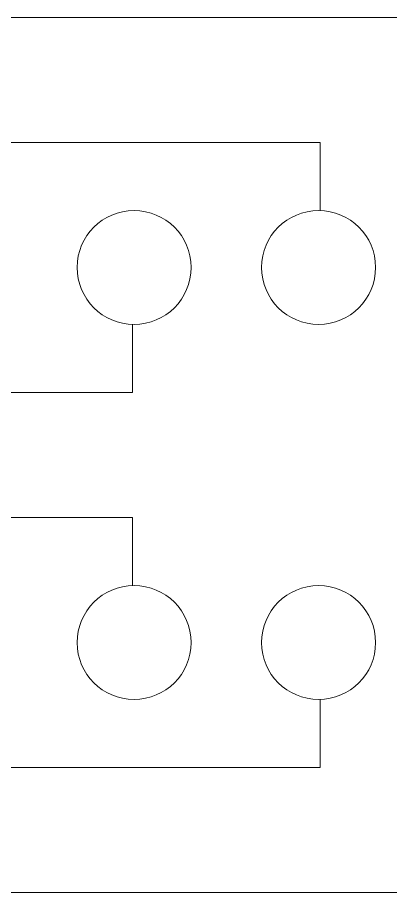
# Model space of a CAD drawing. Header units: millimetres. Extents: x 242 to 1026, y -183 to 372.
# Drawn here: x 530.27 to 543.89, y 177.33 to 209.3 of the extents above; entities that cross this region are included whole.
import ezdxf

# ---------------------------------------------------------------- set-up
doc = ezdxf.new("R2010")
doc.units = ezdxf.units.MM
doc.header["$LTSCALE"] = 30.734
doc.layers.add('layer 1', color=7, linetype='CONTINUOUS')

msp = doc.modelspace()

# ---------------------------------------------------------------- linework, layer by layer
at = {"layer": 'layer 1', "lineweight": 20}
for points, knots in [([(504.271, 209.296), (504.271, 209.296), (548.158, 209.296), (548.158, 209.296), (548.158, 209.296), (548.158, 209.296), (548.158, 202.244), (548.158, 202.244)], [0, 0, 0, 0, 0.333333, 0.333333, 0.333333, 0.333333, 1, 1, 1, 1]), ([(504.271, 204.73), (504.271, 204.73), (541.317, 204.73), (541.317, 204.73), (541.317, 204.73), (541.317, 204.73), (541.317, 202.244), (541.317, 202.244)], [0, 0, 0, 0, 0.333333, 0.333333, 0.333333, 0.333333, 1, 1, 1, 1]), ([(534.531, 202.244), (535.679, 202.244), (536.611, 201.313), (536.611, 200.164), (536.611, 200.164), (536.611, 199.015), (535.679, 198.084), (534.531, 198.084), (534.531, 198.084), (533.382, 198.084), (532.451, 199.015), (532.451, 200.164), (532.451, 200.164), (532.451, 201.313), (533.382, 202.244), (534.531, 202.244)], [0, 0, 0, 0, 0.2, 0.2, 0.2, 0.2, 0.4, 0.4, 0.4, 0.4, 0.6, 0.6, 0.6, 0.6, 1, 1, 1, 1]), ([(541.263, 202.244), (542.411, 202.244), (543.343, 201.313), (543.343, 200.164), (543.343, 200.164), (543.343, 199.015), (542.411, 198.084), (541.263, 198.084), (541.263, 198.084), (540.114, 198.084), (539.183, 199.015), (539.183, 200.164), (539.183, 200.164), (539.183, 201.313), (540.114, 202.244), (541.263, 202.244)], [0, 0, 0, 0, 0.2, 0.2, 0.2, 0.2, 0.4, 0.4, 0.4, 0.4, 0.6, 0.6, 0.6, 0.6, 1, 1, 1, 1]), ([(504.271, 195.598), (504.271, 195.598), (534.476, 195.598), (534.476, 195.598), (534.476, 195.598), (534.476, 195.598), (534.476, 198.084), (534.476, 198.084)], [0, 0, 0, 0, 0.333333, 0.333333, 0.333333, 0.333333, 1, 1, 1, 1]), ([(504.271, 191.029), (504.271, 191.029), (534.476, 191.029), (534.476, 191.029), (534.476, 191.029), (534.476, 191.029), (534.476, 188.543), (534.476, 188.543)], [0, 0, 0, 0, 0.333333, 0.333333, 0.333333, 0.333333, 1, 1, 1, 1]), ([(534.531, 184.383), (535.68, 184.383), (536.611, 185.314), (536.611, 186.463), (536.611, 186.463), (536.611, 187.612), (535.68, 188.543), (534.531, 188.543), (534.531, 188.543), (533.382, 188.543), (532.451, 187.612), (532.451, 186.463), (532.451, 186.463), (532.451, 185.314), (533.382, 184.383), (534.531, 184.383)], [0, 0, 0, 0, 0.2, 0.2, 0.2, 0.2, 0.4, 0.4, 0.4, 0.4, 0.6, 0.6, 0.6, 0.6, 1, 1, 1, 1]), ([(541.263, 184.383), (542.412, 184.383), (543.343, 185.314), (543.343, 186.463), (543.343, 186.463), (543.343, 187.612), (542.412, 188.543), (541.263, 188.543), (541.263, 188.543), (540.114, 188.543), (539.183, 187.612), (539.183, 186.463), (539.183, 186.463), (539.183, 185.314), (540.114, 184.383), (541.263, 184.383)], [0, 0, 0, 0, 0.2, 0.2, 0.2, 0.2, 0.4, 0.4, 0.4, 0.4, 0.6, 0.6, 0.6, 0.6, 1, 1, 1, 1]), ([(504.271, 181.897), (504.271, 181.897), (541.317, 181.897), (541.317, 181.897), (541.317, 181.897), (541.317, 181.897), (541.317, 184.383), (541.317, 184.383)], [0, 0, 0, 0, 0.333333, 0.333333, 0.333333, 0.333333, 1, 1, 1, 1]), ([(504.271, 177.331), (504.271, 177.331), (548.158, 177.331), (548.158, 177.331), (548.158, 177.331), (548.158, 177.331), (548.158, 184.383), (548.158, 184.383)], [0, 0, 0, 0, 0.333333, 0.333333, 0.333333, 0.333333, 1, 1, 1, 1])]:
    msp.add_open_spline(points, degree=3, knots=knots, dxfattribs=at)

doc.saveas('drawing.dxf')
